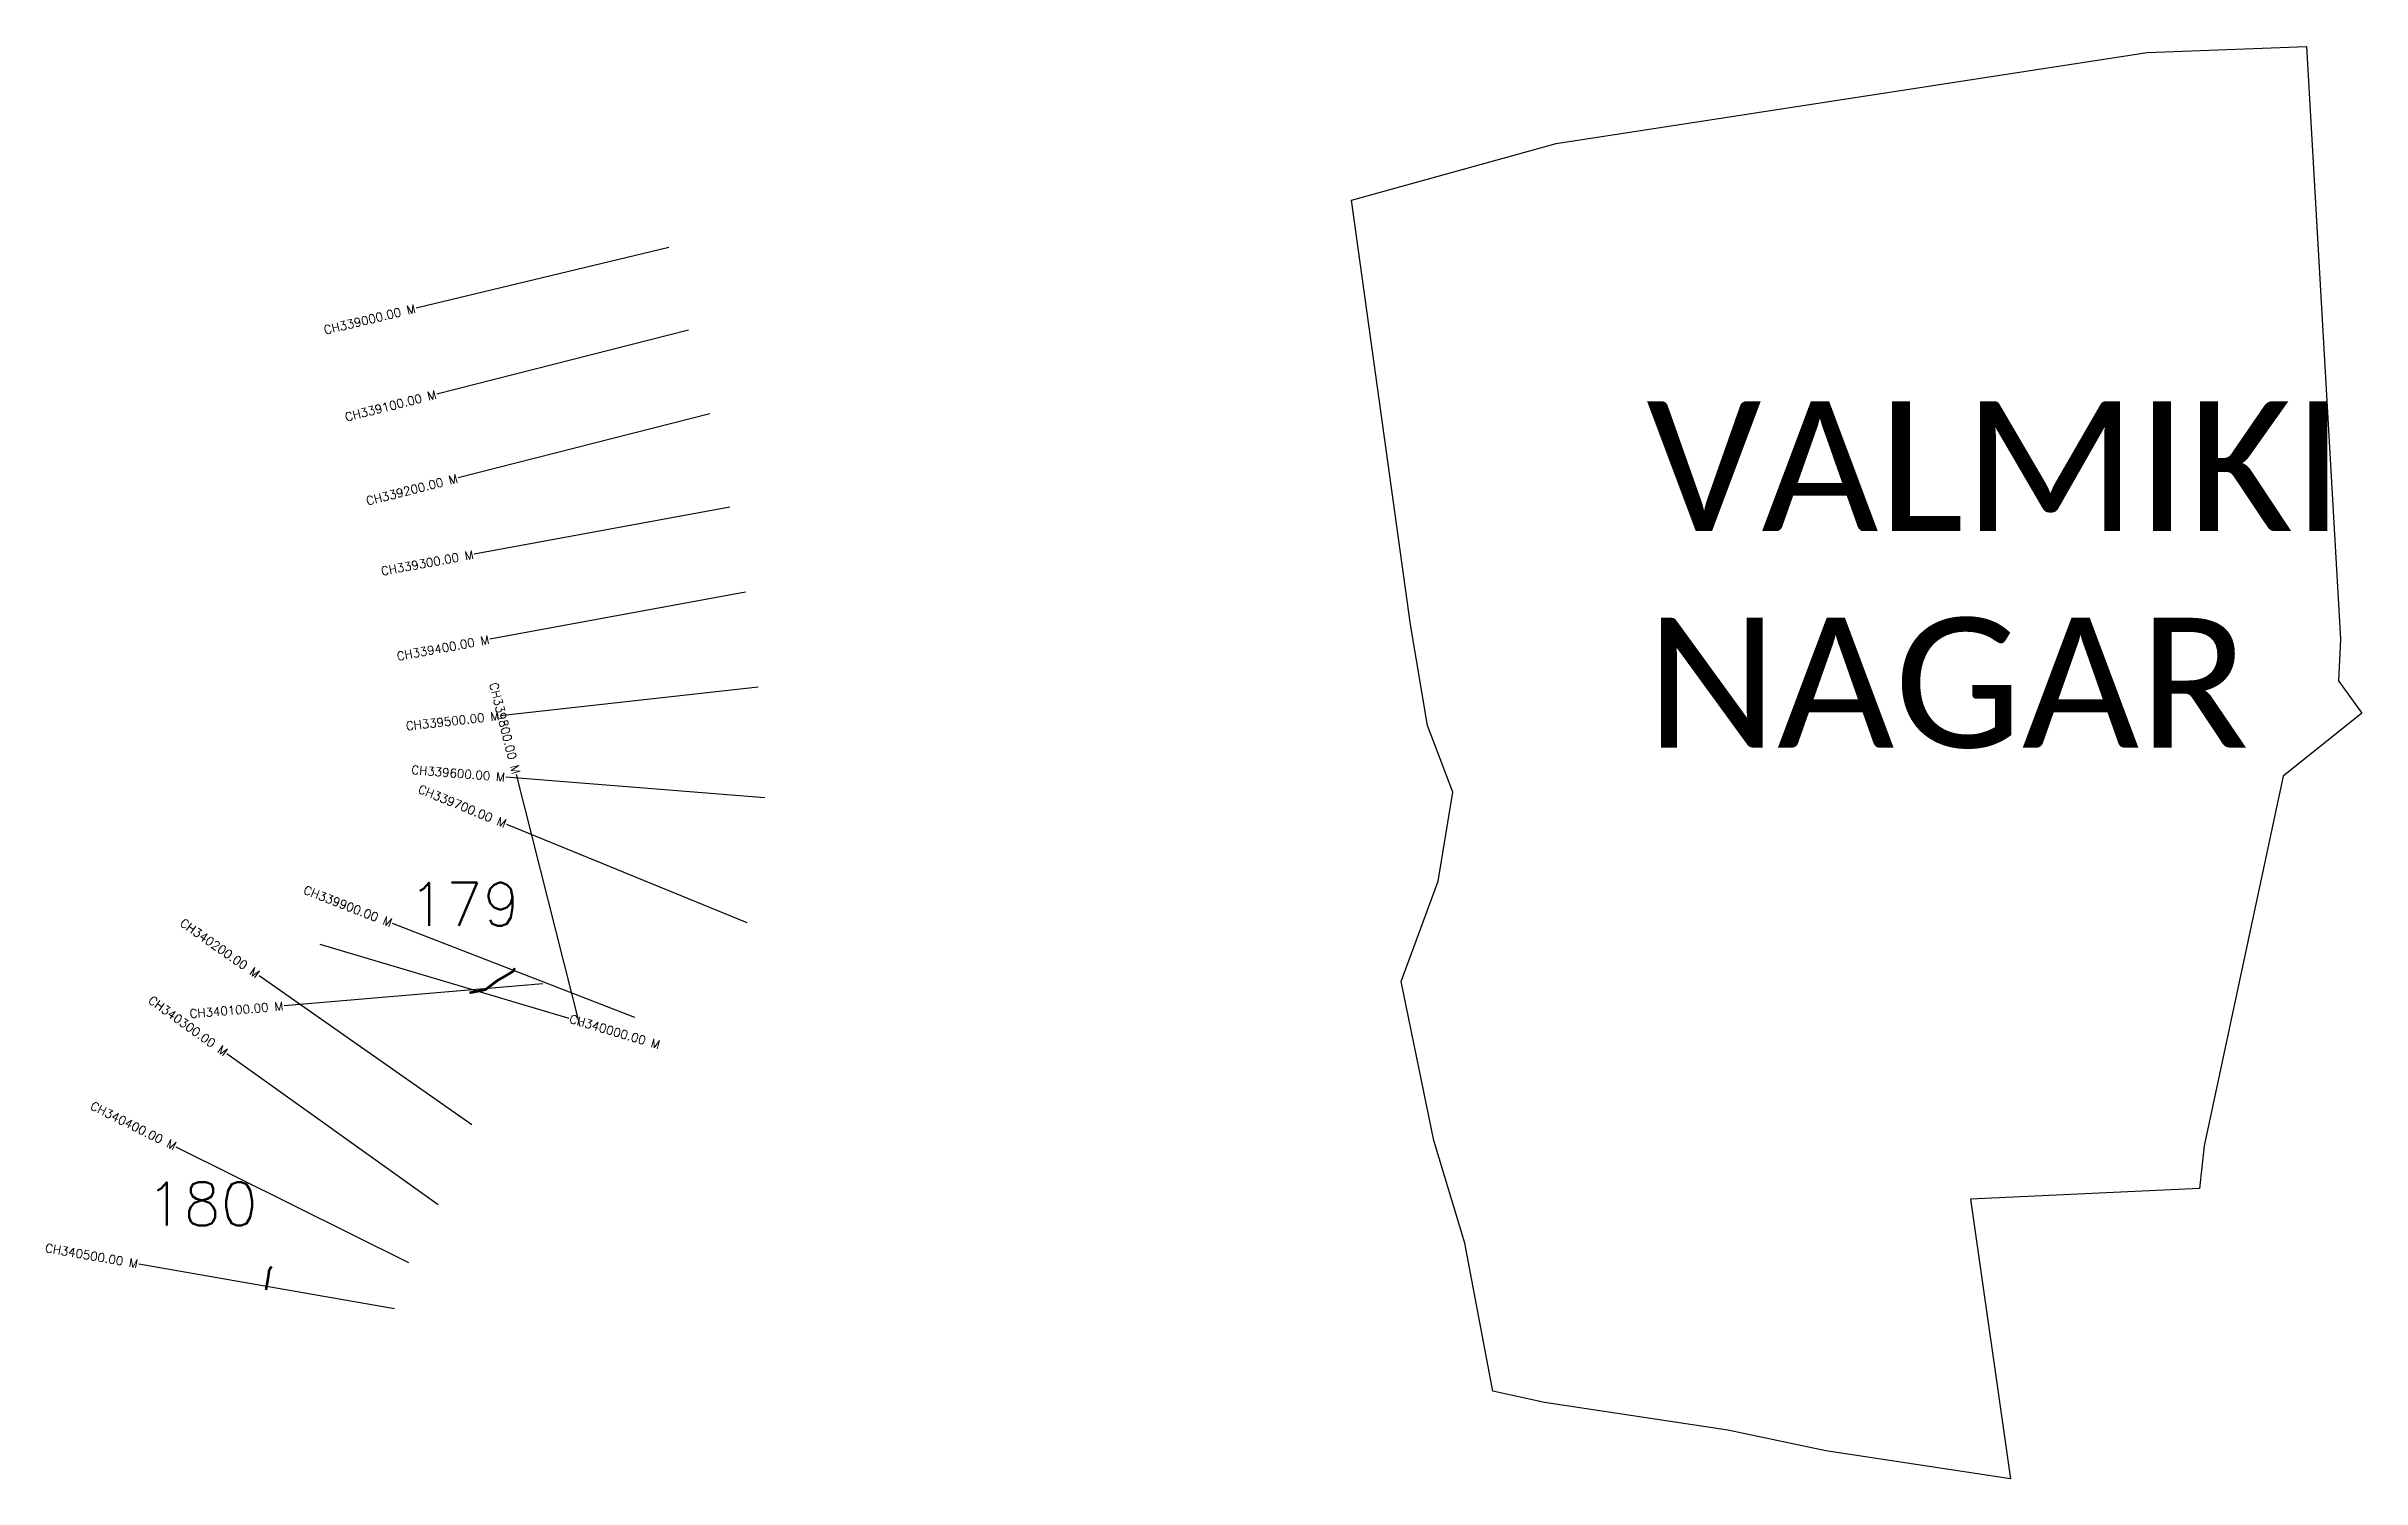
# Model space of a CAD drawing. Header units: metres. Extents: x 292055 to 294729, y 1988289 to 1989943.
import ezdxf
from ezdxf.enums import TextEntityAlignment as Align

# ---------------------------------------------------------------- set-up
doc = ezdxf.new("R2010")
doc.units = ezdxf.units.M
for name, color, linetype in [('ARTIFICIALLY PROTECTED', 4, 'Continuous'), ('CS', 134, 'Continuous'), ('CSMark', 6, 'Continuous'), ('village', 3, 'Continuous'), ('VILLAGE NAME', 250, 'Continuous')]:
    doc.layers.add(name, color=color, linetype=linetype)
doc.styles.get("Standard").update_dxf_attribs({"font": 'simplex.shx'})

msp = doc.modelspace()

# ---------------------------------------------------------------- linework, layer by layer
at = {"color": 6, "flags": 128}
msp.add_lwpolyline([(294481.1, 1989936.1), (294665.5, 1989943.2)], dxfattribs=at)
at = {"layer": 'ARTIFICIALLY PROTECTED', "const_width": 3, "flags": 128}
for points in [[(292595.6, 1988878.5), (292594.1, 1988874.8), (292583.9, 1988868.7), (292576.3, 1988864.4), (292568.2, 1988858.4), (292562, 1988853.5), (292545.9, 1988850.3), (292543.5, 1988850.1)], [(292315, 1988533.8), (292312.2, 1988529.7), (292311.1, 1988521.4), (292308.5, 1988506.6)]]:
    msp.add_lwpolyline(points, dxfattribs=at)
at = {"layer": 'CS'}
for p, q in [((292773.7, 1989710.7), (292481.9, 1989640.7)), ((292796.7, 1989615.5), (292505.9, 1989541.6)), ((292821.3, 1989518.6), (292530.6, 1989444.6)), ((292844.1, 1989411), (292549.1, 1989356.6)), ((292862.3, 1989312.7), (292567.2, 1989258.3)), ((292877.1, 1989202.8), (292578.9, 1989170)), ((292884.7, 1989075), (292585.6, 1989098.9)), ((292671.2, 1988811), (292597.9, 1989101.9)), ((292864.1, 1988930.8), (292586.5, 1989044.5)), ((292734.4, 1988821.5), (292454.6, 1988929.9)), ((292370.8, 1988906), (292658.4, 1988820.7)), ((292546.1, 1988697.4), (292300.5, 1988869.7)), ((292628.3, 1988860.3), (292329.4, 1988834.9)), ((292507.5, 1988605.1), (292263.4, 1988779.6)), ((292473.4, 1988538.1), (292204.8, 1988671.6)), ((292457, 1988484.8), (292161.5, 1988536.6))]:
    msp.add_line(p, q, dxfattribs=at)
at = {"layer": 'village', "color": 6}
for points in [[(294665.5, 1989943.2, 0), (294704.4, 1989258.4, 0), (294702.1, 1989210.4, 0), (294729.1, 1989173.1, 0), (294638.2, 1989100, 0), (294547.2, 1988673.2, 0), (294541.9, 1988623.8, 0), (294277.4, 1988611.5, 0), (294323.5, 1988288.6, 0), (294110.2, 1988321, 0), (293997.1, 1988344.6, 0), (293785.2, 1988376.8, 0), (293725.5, 1988389.8, 0), (293693, 1988560.8, 0), (293657.2, 1988679.3, 0), (293619.6, 1988863, 0), (293662.5, 1988979, 0), (293679.2, 1989081.6, 0), (293650.2, 1989158.5, 0), (293630.3, 1989275.2, 0), (293562.4, 1989765.4, 0), (293562.4, 1989765.4, 0)], [(293562.4, 1989765.4, 0), (293798.8, 1989831.1, 0), (294481.1, 1989936.1, 0)]]:
    msp.add_polyline3d(points, dxfattribs=at)

# ---------------------------------------------------------------- texts
at = {"char_height": 50, "attachment_point": 1}
for s, insert in [('179', (292473.3, 1988977.2)), ('180', (292170.4, 1988631.1))]:
    msp.add_mtext_dynamic_manual_height_columns(s, width=84.374, gutter_width=1, heights=[74.2], dxfattribs=dict(at, insert=insert))
at = {"layer": 'CSMark'}
for s, rotation, p in [('CH339000.00 M', 13.4889, (292481, 1989640.5)), ('CH339100.00 M', 14.2676, (292505, 1989541.3)), ('CH339200.00 M', 14.2676, (292529.6, 1989444.4)), ('CH339300.00 M', 10.4548, (292548.1, 1989356.4)), ('CH339400.00 M', 10.4548, (292566.3, 1989258.1)), ('CH339800.00 M', 284.1299, (292597.7, 1989102.9)), ('CH339500.00 M', 6.2854, (292577.9, 1989169.9)), ('CH339600.00 M', 355.434, (292584.6, 1989099)), ('CH339700.00 M', 337.7242, (292585.5, 1989044.9)), ('CH339900.00 M', 338.8271, (292453.7, 1988930.3)), ('CH340200.00 M', 324.959, (292299.7, 1988870.2)), ('CH340300.00 M', 324.4461, (292262.6, 1988780.1)), ('CH340100.00 M', 4.8674, (292328.4, 1988834.8)), ('CH340400.00 M', 333.5638, (292203.9, 1988672.1)), ('CH340500.00 M', 350.056, (292160.5, 1988536.8))]:
    msp.add_text(s, height=10, rotation=rotation, dxfattribs=at).set_placement(p, align=Align.MIDDLE_RIGHT)
msp.add_text('CH340000.00 M', height=10, rotation=343.4862, dxfattribs=at).set_placement((292659.4, 1988820.4), align=Align.MIDDLE_LEFT)
at = {"layer": 'VILLAGE NAME', "insert": (293903, 1989533.2), "char_height": 150, "attachment_point": 1}
msp.add_mtext_dynamic_manual_height_columns('{\\fCalibri|b0|i0|c0|p34;VALMIKI NAGAR}', width=826.75, gutter_width=1, heights=[0], dxfattribs=at)

doc.saveas('drawing.dxf')
